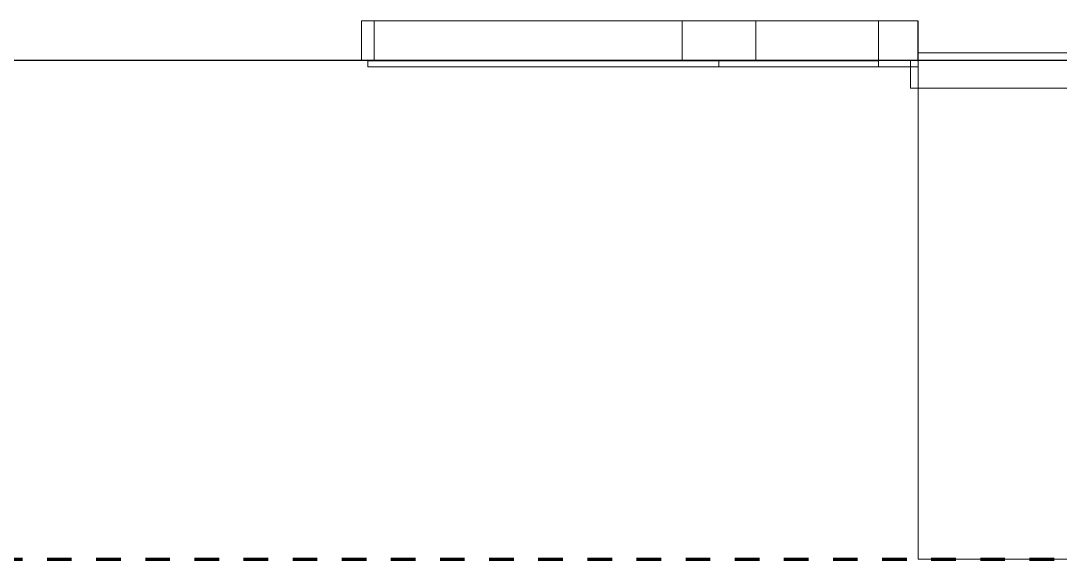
# Model space of a CAD drawing. Header units: millimetres. Extents: x 182 to 305, y 81 to 164.
# Drawn here: x 256.994 to 261.226, y 91.615 to 93.805 of the extents above; entities that cross this region are included whole.
import ezdxf

# ---------------------------------------------------------------- set-up
doc = ezdxf.new("R2010")
doc.units = ezdxf.units.MM
doc.linetypes.add('Dash dot dot', pattern=[0.020639, 0.00635, -0.004763, 0, -0.004763, 0, -0.004763])
for name, color, linetype, lineweight in [('A-----NPP', 7, 'Continuous', 9), ('A-AREALIM', 7, 'Continuous', 9), ('A-FLOROTM', 7, 'Continuous', 9), ('A-WALLCWM', 7, 'Continuous', 9)]:
    doc.layers.add(name, color=color, linetype=linetype, lineweight=lineweight)
doc.layers.add('TIERRA', color=7, linetype='Continuous')

msp = doc.modelspace()

# ---------------------------------------------------------------- linework, layer by layer
at = {"layer": 'A-----NPP', "color": 252, "linetype": 'Dash dot dot', "lineweight": 100}
msp.add_line((242.701101, 91.614512), (270.336106, 91.614512), dxfattribs=at)
at = {"layer": 'A-AREALIM', "color": 252}
for p, q in [((260.615706, 93.644648), (260.615706, 93.530907)), ((260.615706, 93.530907), (291.411104, 93.530907)), ((260.615706, 93.530907), (291.796104, 93.530907))]:
    msp.add_line(p, q, dxfattribs=at)
at = {"layer": 'A-FLOROTM', "color": 252}
for p, q in [((258.433406, 93.804648), (260.485706, 93.804648)), ((259.686106, 93.642148), (259.686106, 93.804648)), ((259.986106, 93.804648), (259.986106, 93.642148)), ((260.648206, 93.804648), (260.648206, 91.614512)), ((260.648206, 93.804648), (260.648206, 91.614512)), ((260.648206, 93.674648), (270.336106, 93.674648)), ((260.646106, 93.617148), (260.485706, 93.617148)), ((260.648206, 91.614512), (270.336106, 91.614512)), ((260.648206, 91.614512), (270.336106, 91.614512))]:
    msp.add_line(p, q, dxfattribs=at)
at = {"layer": 'A-WALLCWM', "color": 252, "lineweight": 18, "extrusion": (0, 0, -1)}
for p, q in [((258.433406, 93.804648), (258.381406, 93.804648)), ((258.381406, 93.804648), (258.381406, 93.644648)), ((258.433406, 93.644648), (258.433406, 93.804648)), ((260.645706, 93.804648), (260.485706, 93.804648)), ((260.485706, 93.804648), (260.485706, 93.644648)), ((260.645706, 93.644648), (260.645706, 93.804648)), ((258.381406, 93.644648), (258.433406, 93.644648)), ((260.485706, 93.644648), (260.645706, 93.644648))]:
    msp.add_line(p, q, dxfattribs=at)
at = {"layer": 'A-WALLCWM', "color": 252}
for p, q in [((259.836106, 93.642148), (258.407406, 93.642148)), ((258.407406, 93.642148), (258.407406, 93.617148)), ((258.407406, 93.617148), (259.836106, 93.617148)), ((259.836106, 93.617148), (259.836106, 93.642148)), ((260.485706, 93.642148), (259.836106, 93.642148)), ((259.836106, 93.642148), (259.836106, 93.617148)), ((259.836106, 93.617148), (260.485706, 93.617148)), ((260.485706, 93.617148), (260.485706, 93.642148))]:
    msp.add_line(p, q, dxfattribs=at)
at = {"layer": 'TIERRA', "color": 252, "ltscale": 0.1}
msp.add_line((212.251372, 93.644648), (261.266329, 93.644648), dxfattribs=at)

doc.saveas('drawing.dxf')
